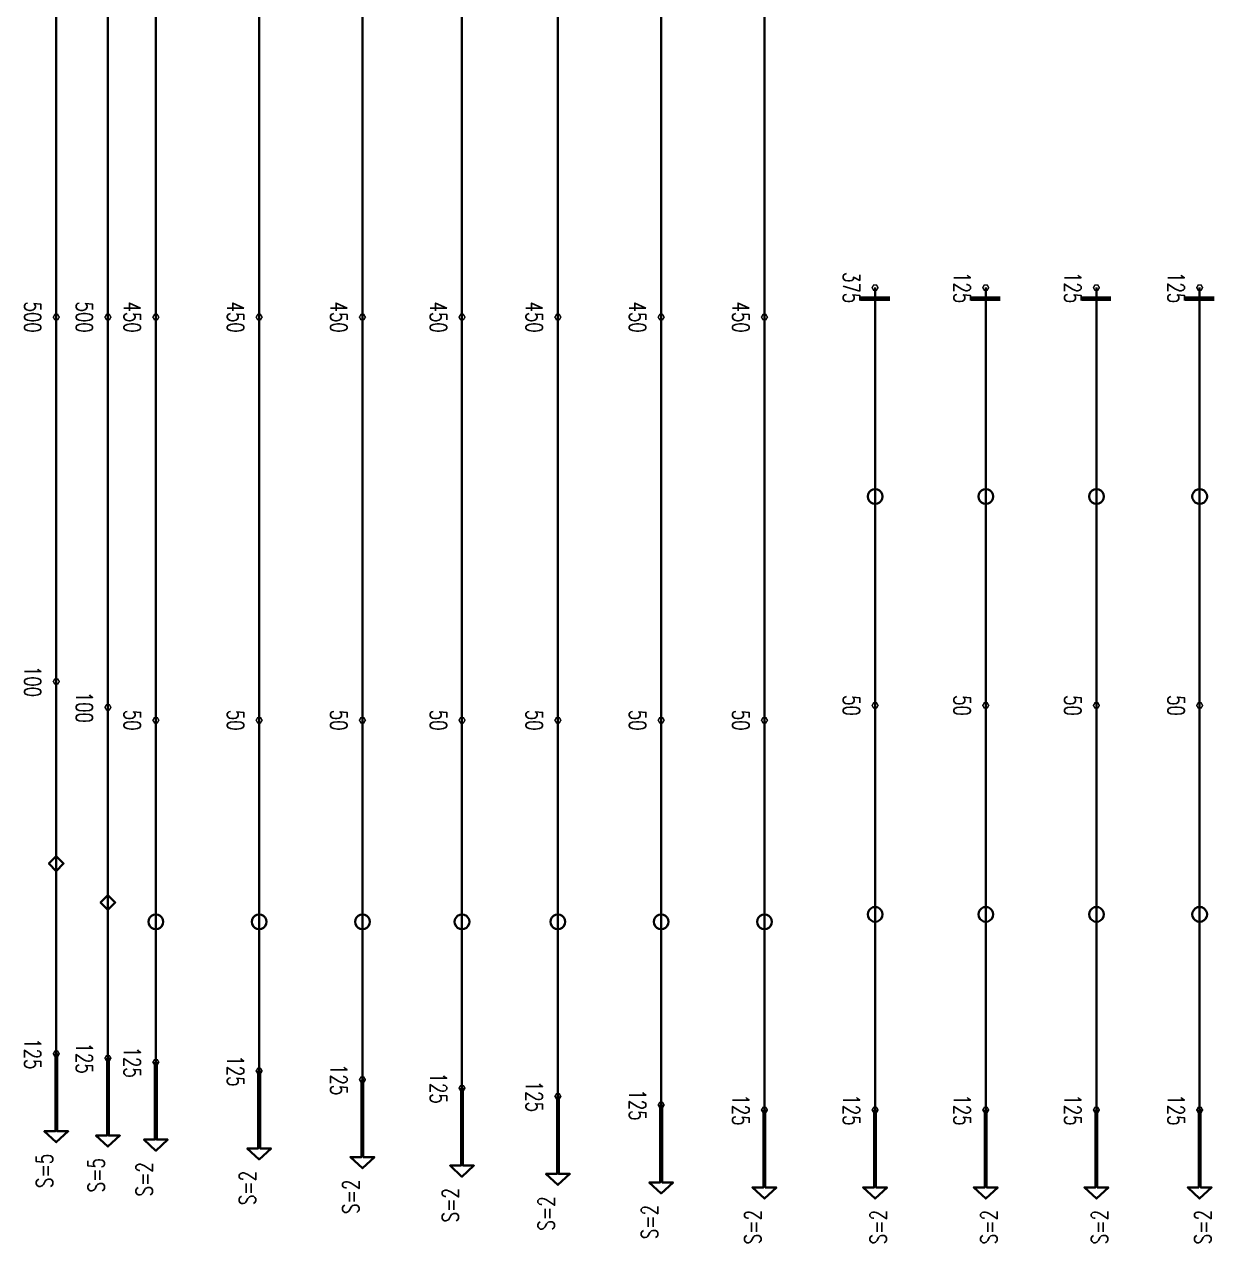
# Model space of a CAD drawing. Header units: millimetres. Extents: x 118516 to 587758, y -25561 to 50684.
# Drawn here: x 508767 to 524930, y 6652 to 23170 of the extents above; entities that cross this region are included whole.
import ezdxf

# ---------------------------------------------------------------- set-up
doc = ezdxf.new("R2010")
doc.units = ezdxf.units.MM
doc.layers.add('Current plane_Column', color=7, linetype='Continuous', true_color=0x4b00ff)
doc.layers.add('NDC_S-TENDON', color=6, linetype='Continuous', lineweight=35)
doc.layers.add('NDC_S_ANNO', color=7, linetype='Continuous', lineweight=20)
doc.styles.add('NDC_ANNO', font='', dxfattribs={"width": 0.8})
doc.styles.get('NDC_ANNO').set_extended_font_data('Dotum')

# ---------------------------------------------------------------- blocks, each defined once
blk = doc.blocks.new('HTB TDY')
at = {"layer": 'NDC_S-TENDON', "linetype": 'Continuous'}
for points, elevation in [([(11590, 10100, 20, 20, 0), (11570, 10135, 20, 20, 0), (11530, 10135, 20, 20, 0), (11510, 10100, 20, 20, 0), (11530, 10065, 20, 20, 0), (11570, 10065, 20, 20, 0)], 3575), ([(11590, 10100, 20, 20, 0), (11570, 10135, 20, 20, 0), (11530, 10135, 20, 20, 0), (11510, 10100, 20, 20, 0), (11530, 10065, 20, 20, 0), (11570, 10065, 20, 20, 0)], 3575), ([(13090, 10100, 20, 20, 0), (13070, 10135, 20, 20, 0), (13030, 10135, 20, 20, 0), (13010, 10100, 20, 20, 0), (13030, 10065, 20, 20, 0), (13070, 10065, 20, 20, 0)], 3575), ([(13090, 10100, 20, 20, 0), (13070, 10135, 20, 20, 0), (13030, 10135, 20, 20, 0), (13010, 10100, 20, 20, 0), (13030, 10065, 20, 20, 0), (13070, 10065, 20, 20, 0)], 3575), ([(14590, 10100, 20, 20, 0), (14570, 10135, 20, 20, 0), (14530, 10135, 20, 20, 0), (14510, 10100, 20, 20, 0), (14530, 10065, 20, 20, 0), (14570, 10065, 20, 20, 0)], 3568), ([(14590, 10100, 20, 20, 0), (14570, 10135, 20, 20, 0), (14530, 10135, 20, 20, 0), (14510, 10100, 20, 20, 0), (14530, 10065, 20, 20, 0), (14570, 10065, 20, 20, 0)], 3568), ([(15990, 10100, 20, 20, 0), (15970, 10135, 20, 20, 0), (15930, 10135, 20, 20, 0), (15910, 10100, 20, 20, 0), (15930, 10065, 20, 20, 0), (15970, 10065, 20, 20, 0)], 3568), ([(15990, 10100, 20, 20, 0), (15970, 10135, 20, 20, 0), (15930, 10135, 20, 20, 0), (15910, 10100, 20, 20, 0), (15930, 10065, 20, 20, 0), (15970, 10065, 20, 20, 0)], 3568), ([(490, 9700, 20, 20, 0), (470, 9735, 20, 20, 0), (430, 9735, 20, 20, 0), (410, 9700, 20, 20, 0), (430, 9665, 20, 20, 0), (470, 9665, 20, 20, 0)], 3600), ([(490, 9700, 20, 20, 0), (470, 9735, 20, 20, 0), (430, 9735, 20, 20, 0), (410, 9700, 20, 20, 0), (430, 9665, 20, 20, 0), (470, 9665, 20, 20, 0)], 3600), ([(490, 9700, 20, 20, 0), (470, 9735, 20, 20, 0), (430, 9735, 20, 20, 0), (410, 9700, 20, 20, 0), (430, 9665, 20, 20, 0), (470, 9665, 20, 20, 0)], 3600), ([(490, 9700, 20, 20, 0), (470, 9735, 20, 20, 0), (430, 9735, 20, 20, 0), (410, 9700, 20, 20, 0), (430, 9665, 20, 20, 0), (470, 9665, 20, 20, 0)], 3600), ([(1190, 9700, 20, 20, 0), (1170, 9735, 20, 20, 0), (1130, 9735, 20, 20, 0), (1110, 9700, 20, 20, 0), (1130, 9665, 20, 20, 0), (1170, 9665, 20, 20, 0)], 3600), ([(1190, 9700, 20, 20, 0), (1170, 9735, 20, 20, 0), (1130, 9735, 20, 20, 0), (1110, 9700, 20, 20, 0), (1130, 9665, 20, 20, 0), (1170, 9665, 20, 20, 0)], 3600), ([(1190, 9700, 20, 20, 0), (1170, 9735, 20, 20, 0), (1130, 9735, 20, 20, 0), (1110, 9700, 20, 20, 0), (1130, 9665, 20, 20, 0), (1170, 9665, 20, 20, 0)], 3600), ([(1190, 9700, 20, 20, 0), (1170, 9735, 20, 20, 0), (1130, 9735, 20, 20, 0), (1110, 9700, 20, 20, 0), (1130, 9665, 20, 20, 0), (1170, 9665, 20, 20, 0)], 3600), ([(1840, 9700, 20, 20, 0), (1820, 9735, 20, 20, 0), (1780, 9735, 20, 20, 0), (1760, 9700, 20, 20, 0), (1780, 9665, 20, 20, 0), (1820, 9665, 20, 20, 0)], 3650), ([(1840, 9700, 20, 20, 0), (1820, 9735, 20, 20, 0), (1780, 9735, 20, 20, 0), (1760, 9700, 20, 20, 0), (1780, 9665, 20, 20, 0), (1820, 9665, 20, 20, 0)], 3650), ([(1840, 9700, 20, 20, 0), (1820, 9735, 20, 20, 0), (1780, 9735, 20, 20, 0), (1760, 9700, 20, 20, 0), (1780, 9665, 20, 20, 0), (1820, 9665, 20, 20, 0)], 3650), ([(1840, 9700, 20, 20, 0), (1820, 9735, 20, 20, 0), (1780, 9735, 20, 20, 0), (1760, 9700, 20, 20, 0), (1780, 9665, 20, 20, 0), (1820, 9665, 20, 20, 0)], 3650), ([(3240, 9700, 20, 20, 0), (3220, 9735, 20, 20, 0), (3180, 9735, 20, 20, 0), (3160, 9700, 20, 20, 0), (3180, 9665, 20, 20, 0), (3220, 9665, 20, 20, 0)], 3650), ([(3240, 9700, 20, 20, 0), (3220, 9735, 20, 20, 0), (3180, 9735, 20, 20, 0), (3160, 9700, 20, 20, 0), (3180, 9665, 20, 20, 0), (3220, 9665, 20, 20, 0)], 3650), ([(3240, 9700, 20, 20, 0), (3220, 9735, 20, 20, 0), (3180, 9735, 20, 20, 0), (3160, 9700, 20, 20, 0), (3180, 9665, 20, 20, 0), (3220, 9665, 20, 20, 0)], 3650), ([(3240, 9700, 20, 20, 0), (3220, 9735, 20, 20, 0), (3180, 9735, 20, 20, 0), (3160, 9700, 20, 20, 0), (3180, 9665, 20, 20, 0), (3220, 9665, 20, 20, 0)], 3650), ([(4640, 9700, 20, 20, 0), (4620, 9735, 20, 20, 0), (4580, 9735, 20, 20, 0), (4560, 9700, 20, 20, 0), (4580, 9665, 20, 20, 0), (4620, 9665, 20, 20, 0)], 3650), ([(4640, 9700, 20, 20, 0), (4620, 9735, 20, 20, 0), (4580, 9735, 20, 20, 0), (4560, 9700, 20, 20, 0), (4580, 9665, 20, 20, 0), (4620, 9665, 20, 20, 0)], 3650), ([(4640, 9700, 20, 20, 0), (4620, 9735, 20, 20, 0), (4580, 9735, 20, 20, 0), (4560, 9700, 20, 20, 0), (4580, 9665, 20, 20, 0), (4620, 9665, 20, 20, 0)], 3650), ([(4640, 9700, 20, 20, 0), (4620, 9735, 20, 20, 0), (4580, 9735, 20, 20, 0), (4560, 9700, 20, 20, 0), (4580, 9665, 20, 20, 0), (4620, 9665, 20, 20, 0)], 3650), ([(5990, 9700, 20, 20, 0), (5970, 9735, 20, 20, 0), (5930, 9735, 20, 20, 0), (5910, 9700, 20, 20, 0), (5930, 9665, 20, 20, 0), (5970, 9665, 20, 20, 0)], 3650), ([(5990, 9700, 20, 20, 0), (5970, 9735, 20, 20, 0), (5930, 9735, 20, 20, 0), (5910, 9700, 20, 20, 0), (5930, 9665, 20, 20, 0), (5970, 9665, 20, 20, 0)], 3650), ([(5990, 9700, 20, 20, 0), (5970, 9735, 20, 20, 0), (5930, 9735, 20, 20, 0), (5910, 9700, 20, 20, 0), (5930, 9665, 20, 20, 0), (5970, 9665, 20, 20, 0)], 3650), ([(5990, 9700, 20, 20, 0), (5970, 9735, 20, 20, 0), (5930, 9735, 20, 20, 0), (5910, 9700, 20, 20, 0), (5930, 9665, 20, 20, 0), (5970, 9665, 20, 20, 0)], 3650), ([(7290, 9700, 20, 20, 0), (7270, 9735, 20, 20, 0), (7230, 9735, 20, 20, 0), (7210, 9700, 20, 20, 0), (7230, 9665, 20, 20, 0), (7270, 9665, 20, 20, 0)], 3650), ([(7290, 9700, 20, 20, 0), (7270, 9735, 20, 20, 0), (7230, 9735, 20, 20, 0), (7210, 9700, 20, 20, 0), (7230, 9665, 20, 20, 0), (7270, 9665, 20, 20, 0)], 3650), ([(7290, 9700, 20, 20, 0), (7270, 9735, 20, 20, 0), (7230, 9735, 20, 20, 0), (7210, 9700, 20, 20, 0), (7230, 9665, 20, 20, 0), (7270, 9665, 20, 20, 0)], 3650), ([(7290, 9700, 20, 20, 0), (7270, 9735, 20, 20, 0), (7230, 9735, 20, 20, 0), (7210, 9700, 20, 20, 0), (7230, 9665, 20, 20, 0), (7270, 9665, 20, 20, 0)], 3650), ([(8690, 9700, 20, 20, 0), (8670, 9735, 20, 20, 0), (8630, 9735, 20, 20, 0), (8610, 9700, 20, 20, 0), (8630, 9665, 20, 20, 0), (8670, 9665, 20, 20, 0)], 3650), ([(8690, 9700, 20, 20, 0), (8670, 9735, 20, 20, 0), (8630, 9735, 20, 20, 0), (8610, 9700, 20, 20, 0), (8630, 9665, 20, 20, 0), (8670, 9665, 20, 20, 0)], 3650), ([(8690, 9700, 20, 20, 0), (8670, 9735, 20, 20, 0), (8630, 9735, 20, 20, 0), (8610, 9700, 20, 20, 0), (8630, 9665, 20, 20, 0), (8670, 9665, 20, 20, 0)], 3650), ([(8690, 9700, 20, 20, 0), (8670, 9735, 20, 20, 0), (8630, 9735, 20, 20, 0), (8610, 9700, 20, 20, 0), (8630, 9665, 20, 20, 0), (8670, 9665, 20, 20, 0)], 3650), ([(10090, 9700, 20, 20, 0), (10070, 9735, 20, 20, 0), (10030, 9735, 20, 20, 0), (10010, 9700, 20, 20, 0), (10030, 9665, 20, 20, 0), (10070, 9665, 20, 20, 0)], 3650), ([(10090, 9700, 20, 20, 0), (10070, 9735, 20, 20, 0), (10030, 9735, 20, 20, 0), (10010, 9700, 20, 20, 0), (10030, 9665, 20, 20, 0), (10070, 9665, 20, 20, 0)], 3650), ([(10090, 9700, 20, 20, 0), (10070, 9735, 20, 20, 0), (10030, 9735, 20, 20, 0), (10010, 9700, 20, 20, 0), (10030, 9665, 20, 20, 0), (10070, 9665, 20, 20, 0)], 3650), ([(10090, 9700, 20, 20, 0), (10070, 9735, 20, 20, 0), (10030, 9735, 20, 20, 0), (10010, 9700, 20, 20, 0), (10030, 9665, 20, 20, 0), (10070, 9665, 20, 20, 0)], 3650), ([(490, 4760, 20, 20, 0), (470, 4795, 20, 20, 0), (430, 4795, 20, 20, 0), (410, 4760, 20, 20, 0), (430, 4725, 20, 20, 0), (470, 4725, 20, 20, 0)], 3200), ([(490, 4760, 20, 20, 0), (470, 4795, 20, 20, 0), (430, 4795, 20, 20, 0), (410, 4760, 20, 20, 0), (430, 4725, 20, 20, 0), (470, 4725, 20, 20, 0)], 3200), ([(11590, 4435, 20, 20, 0), (11570, 4470, 20, 20, 0), (11530, 4470, 20, 20, 0), (11510, 4435, 20, 20, 0), (11530, 4400, 20, 20, 0), (11570, 4400, 20, 20, 0)], 3500), ([(11590, 4435, 20, 20, 0), (11570, 4470, 20, 20, 0), (11530, 4470, 20, 20, 0), (11510, 4435, 20, 20, 0), (11530, 4400, 20, 20, 0), (11570, 4400, 20, 20, 0)], 3500), ([(13090, 4435, 20, 20, 0), (13070, 4470, 20, 20, 0), (13030, 4470, 20, 20, 0), (13010, 4435, 20, 20, 0), (13030, 4400, 20, 20, 0), (13070, 4400, 20, 20, 0)], 3500), ([(13090, 4435, 20, 20, 0), (13070, 4470, 20, 20, 0), (13030, 4470, 20, 20, 0), (13010, 4435, 20, 20, 0), (13030, 4400, 20, 20, 0), (13070, 4400, 20, 20, 0)], 3500), ([(14590, 4435, 20, 20, 0), (14570, 4470, 20, 20, 0), (14530, 4470, 20, 20, 0), (14510, 4435, 20, 20, 0), (14530, 4400, 20, 20, 0), (14570, 4400, 20, 20, 0)], 3492), ([(14590, 4435, 20, 20, 0), (14570, 4470, 20, 20, 0), (14530, 4470, 20, 20, 0), (14510, 4435, 20, 20, 0), (14530, 4400, 20, 20, 0), (14570, 4400, 20, 20, 0)], 3492), ([(15990, 4435, 20, 20, 0), (15970, 4470, 20, 20, 0), (15930, 4470, 20, 20, 0), (15910, 4435, 20, 20, 0), (15930, 4400, 20, 20, 0), (15970, 4400, 20, 20, 0)], 3492), ([(15990, 4435, 20, 20, 0), (15970, 4470, 20, 20, 0), (15930, 4470, 20, 20, 0), (15910, 4435, 20, 20, 0), (15930, 4400, 20, 20, 0), (15970, 4400, 20, 20, 0)], 3492), ([(1190, 4410, 20, 20, 0), (1170, 4445, 20, 20, 0), (1130, 4445, 20, 20, 0), (1110, 4410, 20, 20, 0), (1130, 4375, 20, 20, 0), (1170, 4375, 20, 20, 0)], 3200), ([(1190, 4410, 20, 20, 0), (1170, 4445, 20, 20, 0), (1130, 4445, 20, 20, 0), (1110, 4410, 20, 20, 0), (1130, 4375, 20, 20, 0), (1170, 4375, 20, 20, 0)], 3200), ([(1840, 4235, 20, 20, 0), (1820, 4270, 20, 20, 0), (1780, 4270, 20, 20, 0), (1760, 4235, 20, 20, 0), (1780, 4200, 20, 20, 0), (1820, 4200, 20, 20, 0)], 3500), ([(1840, 4235, 20, 20, 0), (1820, 4270, 20, 20, 0), (1780, 4270, 20, 20, 0), (1760, 4235, 20, 20, 0), (1780, 4200, 20, 20, 0), (1820, 4200, 20, 20, 0)], 3500), ([(3240, 4235, 20, 20, 0), (3220, 4270, 20, 20, 0), (3180, 4270, 20, 20, 0), (3160, 4235, 20, 20, 0), (3180, 4200, 20, 20, 0), (3220, 4200, 20, 20, 0)], 3500), ([(3240, 4235, 20, 20, 0), (3220, 4270, 20, 20, 0), (3180, 4270, 20, 20, 0), (3160, 4235, 20, 20, 0), (3180, 4200, 20, 20, 0), (3220, 4200, 20, 20, 0)], 3500), ([(4640, 4235, 20, 20, 0), (4620, 4270, 20, 20, 0), (4580, 4270, 20, 20, 0), (4560, 4235, 20, 20, 0), (4580, 4200, 20, 20, 0), (4620, 4200, 20, 20, 0)], 3500), ([(4640, 4235, 20, 20, 0), (4620, 4270, 20, 20, 0), (4580, 4270, 20, 20, 0), (4560, 4235, 20, 20, 0), (4580, 4200, 20, 20, 0), (4620, 4200, 20, 20, 0)], 3500), ([(5990, 4235, 20, 20, 0), (5970, 4270, 20, 20, 0), (5930, 4270, 20, 20, 0), (5910, 4235, 20, 20, 0), (5930, 4200, 20, 20, 0), (5970, 4200, 20, 20, 0)], 3500), ([(5990, 4235, 20, 20, 0), (5970, 4270, 20, 20, 0), (5930, 4270, 20, 20, 0), (5910, 4235, 20, 20, 0), (5930, 4200, 20, 20, 0), (5970, 4200, 20, 20, 0)], 3500), ([(7290, 4235, 20, 20, 0), (7270, 4270, 20, 20, 0), (7230, 4270, 20, 20, 0), (7210, 4235, 20, 20, 0), (7230, 4200, 20, 20, 0), (7270, 4200, 20, 20, 0)], 3500), ([(7290, 4235, 20, 20, 0), (7270, 4270, 20, 20, 0), (7230, 4270, 20, 20, 0), (7210, 4235, 20, 20, 0), (7230, 4200, 20, 20, 0), (7270, 4200, 20, 20, 0)], 3500), ([(8690, 4235, 20, 20, 0), (8670, 4270, 20, 20, 0), (8630, 4270, 20, 20, 0), (8610, 4235, 20, 20, 0), (8630, 4200, 20, 20, 0), (8670, 4200, 20, 20, 0)], 3500), ([(8690, 4235, 20, 20, 0), (8670, 4270, 20, 20, 0), (8630, 4270, 20, 20, 0), (8610, 4235, 20, 20, 0), (8630, 4200, 20, 20, 0), (8670, 4200, 20, 20, 0)], 3500), ([(10090, 4235, 20, 20, 0), (10070, 4270, 20, 20, 0), (10030, 4270, 20, 20, 0), (10010, 4235, 20, 20, 0), (10030, 4200, 20, 20, 0), (10070, 4200, 20, 20, 0)], 3500), ([(10090, 4235, 20, 20, 0), (10070, 4270, 20, 20, 0), (10030, 4270, 20, 20, 0), (10010, 4235, 20, 20, 0), (10030, 4200, 20, 20, 0), (10070, 4200, 20, 20, 0)], 3500), ([(490, -288, 20, 20, 0), (470, -253, 20, 20, 0), (430, -253, 20, 20, 0), (410, -288, 20, 20, 0), (430, -323, 20, 20, 0), (470, -323, 20, 20, 0)], 3575), ([(490, -288, 20, 20, 0), (470, -253, 20, 20, 0), (430, -253, 20, 20, 0), (410, -288, 20, 20, 0), (430, -323, 20, 20, 0), (470, -323, 20, 20, 0)], 3575), ([(1190, -347, 20, 20, 0), (1170, -313, 20, 20, 0), (1130, -313, 20, 20, 0), (1110, -347, 20, 20, 0), (1130, -382, 20, 20, 0), (1170, -382, 20, 20, 0)], 3575), ([(1190, -347, 20, 20, 0), (1170, -313, 20, 20, 0), (1130, -313, 20, 20, 0), (1110, -347, 20, 20, 0), (1130, -382, 20, 20, 0), (1170, -382, 20, 20, 0)], 3575), ([(1840, -402, 20, 20, 0), (1820, -368, 20, 20, 0), (1780, -368, 20, 20, 0), (1760, -402, 20, 20, 0), (1780, -437, 20, 20, 0), (1820, -437, 20, 20, 0)], 3575), ([(1840, -402, 20, 20, 0), (1820, -368, 20, 20, 0), (1780, -368, 20, 20, 0), (1760, -402, 20, 20, 0), (1780, -437, 20, 20, 0), (1820, -437, 20, 20, 0)], 3575), ([(3240, -521, 20, 20, 0), (3220, -486, 20, 20, 0), (3180, -486, 20, 20, 0), (3160, -521, 20, 20, 0), (3180, -556, 20, 20, 0), (3220, -556, 20, 20, 0)], 3575), ([(3240, -521, 20, 20, 0), (3220, -486, 20, 20, 0), (3180, -486, 20, 20, 0), (3160, -521, 20, 20, 0), (3180, -556, 20, 20, 0), (3220, -556, 20, 20, 0)], 3575), ([(4640, -639, 20, 20, 0), (4620, -605, 20, 20, 0), (4580, -605, 20, 20, 0), (4560, -639, 20, 20, 0), (4580, -674, 20, 20, 0), (4620, -674, 20, 20, 0)], 3575), ([(4640, -639, 20, 20, 0), (4620, -605, 20, 20, 0), (4580, -605, 20, 20, 0), (4560, -639, 20, 20, 0), (4580, -674, 20, 20, 0), (4620, -674, 20, 20, 0)], 3575), ([(5990, -754, 20, 20, 0), (5970, -719, 20, 20, 0), (5930, -719, 20, 20, 0), (5910, -754, 20, 20, 0), (5930, -788, 20, 20, 0), (5970, -788, 20, 20, 0)], 3575), ([(5990, -754, 20, 20, 0), (5970, -719, 20, 20, 0), (5930, -719, 20, 20, 0), (5910, -754, 20, 20, 0), (5930, -788, 20, 20, 0), (5970, -788, 20, 20, 0)], 3575), ([(7290, -866, 20, 20, 0), (7270, -831, 20, 20, 0), (7230, -831, 20, 20, 0), (7210, -866, 20, 20, 0), (7230, -900, 20, 20, 0), (7270, -900, 20, 20, 0)], 3575), ([(7290, -866, 20, 20, 0), (7270, -831, 20, 20, 0), (7230, -831, 20, 20, 0), (7210, -866, 20, 20, 0), (7230, -900, 20, 20, 0), (7270, -900, 20, 20, 0)], 3575), ([(8690, -982, 20, 20, 0), (8670, -948, 20, 20, 0), (8630, -948, 20, 20, 0), (8610, -982, 20, 20, 0), (8630, -1017, 20, 20, 0), (8670, -1017, 20, 20, 0)], 3575), ([(8690, -982, 20, 20, 0), (8670, -948, 20, 20, 0), (8630, -948, 20, 20, 0), (8610, -982, 20, 20, 0), (8630, -1017, 20, 20, 0), (8670, -1017, 20, 20, 0)], 3575), ([(10090, -1050, 20, 20, 0), (10070, -1015, 20, 20, 0), (10030, -1015, 20, 20, 0), (10010, -1050, 20, 20, 0), (10030, -1085, 20, 20, 0), (10070, -1085, 20, 20, 0)], 3575), ([(10090, -1050, 20, 20, 0), (10070, -1015, 20, 20, 0), (10030, -1015, 20, 20, 0), (10010, -1050, 20, 20, 0), (10030, -1085, 20, 20, 0), (10070, -1085, 20, 20, 0)], 3575), ([(11590, -1050, 20, 20, 0), (11570, -1015, 20, 20, 0), (11530, -1015, 20, 20, 0), (11510, -1050, 20, 20, 0), (11530, -1085, 20, 20, 0), (11570, -1085, 20, 20, 0)], 3575), ([(11590, -1050, 20, 20, 0), (11570, -1015, 20, 20, 0), (11530, -1015, 20, 20, 0), (11510, -1050, 20, 20, 0), (11530, -1085, 20, 20, 0), (11570, -1085, 20, 20, 0)], 3575), ([(13090, -1050, 20, 20, 0), (13070, -1015, 20, 20, 0), (13030, -1015, 20, 20, 0), (13010, -1050, 20, 20, 0), (13030, -1085, 20, 20, 0), (13070, -1085, 20, 20, 0)], 3575), ([(13090, -1050, 20, 20, 0), (13070, -1015, 20, 20, 0), (13030, -1015, 20, 20, 0), (13010, -1050, 20, 20, 0), (13030, -1085, 20, 20, 0), (13070, -1085, 20, 20, 0)], 3575), ([(14590, -1050, 20, 20, 0), (14570, -1015, 20, 20, 0), (14530, -1015, 20, 20, 0), (14510, -1050, 20, 20, 0), (14530, -1085, 20, 20, 0), (14570, -1085, 20, 20, 0)], 3568), ([(14590, -1050, 20, 20, 0), (14570, -1015, 20, 20, 0), (14530, -1015, 20, 20, 0), (14510, -1050, 20, 20, 0), (14530, -1085, 20, 20, 0), (14570, -1085, 20, 20, 0)], 3568), ([(15990, -1050, 20, 20, 0), (15970, -1015, 20, 20, 0), (15930, -1015, 20, 20, 0), (15910, -1050, 20, 20, 0), (15930, -1085, 20, 20, 0), (15970, -1085, 20, 20, 0)], 3568), ([(15990, -1050, 20, 20, 0), (15970, -1015, 20, 20, 0), (15930, -1015, 20, 20, 0), (15910, -1050, 20, 20, 0), (15930, -1085, 20, 20, 0), (15970, -1085, 20, 20, 0)], 3568)]:
    blk.add_lwpolyline(points, format="xyseb", close=True, dxfattribs=dict(at, elevation=elevation))
for points, elevation in [([(11750, 9950, 60, 60, 0), (11350, 9950, 60, 60, 0)], 3575), ([(13250, 9950, 60, 60, 0), (12850, 9950, 60, 60, 0)], 3575), ([(14750, 9950, 60, 60, 0), (14350, 9950, 60, 60, 0)], 3568), ([(16150, 9950, 60, 60, 0), (15750, 9950, 60, 60, 0)], 3568)]:
    blk.add_lwpolyline(points, format="xyseb", dxfattribs=dict(at, elevation=elevation))
for points, elevation in [([(11550, 7167), (11581, 7172), (11609, 7187), (11631, 7209), (11645, 7237), (11650, 7267), (11645, 7298), (11631, 7326), (11609, 7348), (11581, 7363), (11550, 7367), (11519, 7363), (11491, 7348), (11469, 7326), (11455, 7298), (11450, 7267), (11455, 7237), (11469, 7209), (11491, 7187), (11519, 7172), (11550, 7167)], 3532), ([(13050, 7167), (13081, 7172), (13109, 7187), (13131, 7209), (13145, 7237), (13150, 7267), (13145, 7298), (13131, 7326), (13109, 7348), (13081, 7363), (13050, 7367), (13019, 7363), (12991, 7348), (12969, 7326), (12955, 7298), (12950, 7267), (12955, 7237), (12969, 7209), (12991, 7187), (13019, 7172), (13050, 7167)], 3532), ([(14550, 7167), (14581, 7172), (14609, 7187), (14631, 7209), (14645, 7237), (14650, 7267), (14645, 7298), (14631, 7326), (14609, 7348), (14581, 7363), (14550, 7367), (14519, 7363), (14491, 7348), (14469, 7326), (14455, 7298), (14450, 7267), (14455, 7237), (14469, 7209), (14491, 7187), (14519, 7172), (14550, 7167)], 3525), ([(15950, 7167), (15981, 7172), (16009, 7187), (16031, 7209), (16045, 7237), (16050, 7267), (16045, 7298), (16031, 7326), (16009, 7348), (15981, 7363), (15950, 7367), (15919, 7363), (15891, 7348), (15869, 7326), (15855, 7298), (15850, 7267), (15855, 7237), (15869, 7209), (15891, 7187), (15919, 7172), (15950, 7167)], 3525), ([(450, 2190), (550, 2290), (450, 2390), (350, 2290), (450, 2190)], 3362), ([(1150, 1665), (1250, 1765), (1150, 1865), (1050, 1765), (1150, 1665)], 3363), ([(11550, 1502), (11581, 1507), (11609, 1522), (11631, 1544), (11645, 1572), (11650, 1602), (11645, 1633), (11631, 1661), (11609, 1683), (11581, 1698), (11550, 1702), (11519, 1698), (11491, 1683), (11469, 1661), (11455, 1633), (11450, 1602), (11455, 1572), (11469, 1544), (11491, 1522), (11519, 1507), (11550, 1502)], 3532), ([(13050, 1502), (13081, 1507), (13109, 1522), (13131, 1544), (13145, 1572), (13150, 1602), (13145, 1633), (13131, 1661), (13109, 1683), (13081, 1698), (13050, 1702), (13019, 1698), (12991, 1683), (12969, 1661), (12955, 1633), (12950, 1602), (12955, 1572), (12969, 1544), (12991, 1522), (13019, 1507), (13050, 1502)], 3532), ([(14550, 1502), (14581, 1507), (14609, 1522), (14631, 1544), (14645, 1572), (14650, 1602), (14645, 1633), (14631, 1661), (14609, 1683), (14581, 1698), (14550, 1702), (14519, 1698), (14491, 1683), (14469, 1661), (14455, 1633), (14450, 1602), (14455, 1572), (14469, 1544), (14491, 1522), (14519, 1507), (14550, 1502)], 3525), ([(15950, 1502), (15981, 1507), (16009, 1522), (16031, 1544), (16045, 1572), (16050, 1602), (16045, 1633), (16031, 1661), (16009, 1683), (15981, 1698), (15950, 1702), (15919, 1698), (15891, 1683), (15869, 1661), (15855, 1633), (15850, 1602), (15855, 1572), (15869, 1544), (15891, 1522), (15919, 1507), (15950, 1502)], 3525), ([(1800, 1402), (1831, 1407), (1859, 1422), (1881, 1444), (1895, 1472), (1900, 1502), (1895, 1533), (1881, 1561), (1859, 1583), (1831, 1598), (1800, 1602), (1769, 1598), (1741, 1583), (1719, 1561), (1705, 1533), (1700, 1502), (1705, 1472), (1719, 1444), (1741, 1422), (1769, 1407), (1800, 1402)], 3532), ([(3200, 1402), (3231, 1407), (3259, 1422), (3281, 1444), (3295, 1472), (3300, 1502), (3295, 1533), (3281, 1561), (3259, 1583), (3231, 1598), (3200, 1602), (3169, 1598), (3141, 1583), (3119, 1561), (3105, 1533), (3100, 1502), (3105, 1472), (3119, 1444), (3141, 1422), (3169, 1407), (3200, 1402)], 3532), ([(4600, 1402), (4631, 1407), (4659, 1422), (4681, 1444), (4695, 1472), (4700, 1502), (4695, 1533), (4681, 1561), (4659, 1583), (4631, 1598), (4600, 1602), (4569, 1598), (4541, 1583), (4519, 1561), (4505, 1533), (4500, 1502), (4505, 1472), (4519, 1444), (4541, 1422), (4569, 1407), (4600, 1402)], 3532), ([(5950, 1402), (5981, 1407), (6009, 1422), (6031, 1444), (6045, 1472), (6050, 1502), (6045, 1533), (6031, 1561), (6009, 1583), (5981, 1598), (5950, 1602), (5919, 1598), (5891, 1583), (5869, 1561), (5855, 1533), (5850, 1502), (5855, 1472), (5869, 1444), (5891, 1422), (5919, 1407), (5950, 1402)], 3533), ([(7250, 1402), (7281, 1407), (7309, 1422), (7331, 1444), (7345, 1472), (7350, 1502), (7345, 1533), (7331, 1561), (7309, 1583), (7281, 1598), (7250, 1602), (7219, 1598), (7191, 1583), (7169, 1561), (7155, 1533), (7150, 1502), (7155, 1472), (7169, 1444), (7191, 1422), (7219, 1407), (7250, 1402)], 3533), ([(8650, 1402), (8681, 1407), (8709, 1422), (8731, 1444), (8745, 1472), (8750, 1502), (8745, 1533), (8731, 1561), (8709, 1583), (8681, 1598), (8650, 1602), (8619, 1598), (8591, 1583), (8569, 1561), (8555, 1533), (8550, 1502), (8555, 1472), (8569, 1444), (8591, 1422), (8619, 1407), (8650, 1402)], 3533), ([(10050, 1402), (10081, 1407), (10109, 1422), (10131, 1444), (10145, 1472), (10150, 1502), (10145, 1533), (10131, 1561), (10109, 1583), (10081, 1598), (10050, 1602), (10019, 1598), (9991, 1583), (9969, 1561), (9955, 1533), (9950, 1502), (9955, 1472), (9969, 1444), (9991, 1422), (10019, 1407), (10050, 1402)], 3532), ([(438, -288), (438, -1338), (288, -1338), (450, -1488), (612, -1338), (462, -1338), (462, -288)], 3575), ([(1138, -347), (1138, -1397), (988, -1397), (1150, -1547), (1312, -1397), (1162, -1397), (1162, -347)], 3575), ([(1788, -402), (1788, -1452), (1638, -1452), (1800, -1602), (1962, -1452), (1812, -1452), (1812, -402)], 3575), ([(3188, -521), (3188, -1571), (3038, -1571), (3200, -1721), (3362, -1571), (3212, -1571), (3212, -521)], 3575), ([(4588, -639), (4588, -1689), (4438, -1689), (4600, -1839), (4762, -1689), (4612, -1689), (4612, -639)], 3575), ([(5938, -754), (5938, -1804), (5788, -1804), (5950, -1954), (6112, -1804), (5962, -1804), (5962, -754)], 3575), ([(7238, -866), (7238, -1916), (7088, -1916), (7250, -2066), (7412, -1916), (7262, -1916), (7262, -866)], 3575), ([(8638, -982), (8638, -2032), (8488, -2032), (8650, -2182), (8812, -2032), (8662, -2032), (8662, -982)], 3575), ([(10038, -1050), (10038, -2100), (9888, -2100), (10050, -2250), (10212, -2100), (10062, -2100), (10062, -1050)], 3575), ([(11538, -1050), (11538, -2100), (11388, -2100), (11550, -2250), (11712, -2100), (11562, -2100), (11562, -1050)], 3575), ([(13038, -1050), (13038, -2100), (12888, -2100), (13050, -2250), (13212, -2100), (13062, -2100), (13062, -1050)], 3575), ([(14538, -1050), (14538, -2100), (14388, -2100), (14550, -2250), (14712, -2100), (14562, -2100), (14562, -1050)], 3568), ([(15938, -1050), (15938, -2100), (15788, -2100), (15950, -2250), (16112, -2100), (15962, -2100), (15962, -1050)], 3568)]:
    blk.add_lwpolyline(points, close=True, dxfattribs=dict(at, elevation=elevation))
for points in [[(450, 9700, 3600), (450, 10300, 3582), (450, 10900, 3529), (450, 11500, 3440), (450, 12175, 3335), (450, 12850, 3260), (450, 13525, 3215), (450, 14200, 3200), (450, 14875, 3215), (450, 15550, 3260), (450, 16225, 3335), (450, 16900, 3440), (450, 17500, 3529), (450, 18100, 3582), (450, 18700, 3600)], [(1150, 9700, 3600), (1150, 10300, 3582), (1150, 10900, 3529), (1150, 11500, 3440), (1150, 12175, 3335), (1150, 12850, 3260), (1150, 13525, 3215), (1150, 14200, 3200), (1150, 14875, 3215), (1150, 15550, 3260), (1150, 16225, 3335), (1150, 16900, 3440), (1150, 17500, 3529), (1150, 18100, 3582), (1150, 18700, 3600)], [(1800, 9700, 3650), (1800, 10300, 3643), (1800, 10900, 3623), (1800, 11500, 3590), (1800, 12175, 3551), (1800, 12850, 3522), (1800, 13525, 3506), (1800, 14200, 3500), (1800, 14875, 3506), (1800, 15550, 3522), (1800, 16225, 3551), (1800, 16900, 3590), (1800, 17500, 3623), (1800, 18100, 3643), (1800, 18700, 3650)], [(3200, 9700, 3650), (3200, 10300, 3643), (3200, 10900, 3623), (3200, 11500, 3590), (3200, 12175, 3551), (3200, 12850, 3522), (3200, 13525, 3506), (3200, 14200, 3500), (3200, 14875, 3506), (3200, 15550, 3522), (3200, 16225, 3551), (3200, 16900, 3590), (3200, 17500, 3623), (3200, 18100, 3643), (3200, 18700, 3650)], [(4600, 9700, 3650), (4600, 10300, 3643), (4600, 10900, 3623), (4600, 11500, 3590), (4600, 12175, 3551), (4600, 12850, 3522), (4600, 13525, 3506), (4600, 14200, 3500), (4600, 14875, 3506), (4600, 15550, 3522), (4600, 16225, 3551), (4600, 16900, 3590), (4600, 17500, 3623), (4600, 18100, 3643), (4600, 18700, 3650)], [(5950, 9700, 3650), (5950, 10300, 3643), (5950, 10900, 3623), (5950, 11500, 3590), (5950, 12175, 3551), (5950, 12850, 3522), (5950, 13525, 3506), (5950, 14200, 3500), (5950, 14875, 3506), (5950, 15550, 3522), (5950, 16225, 3551), (5950, 16900, 3590), (5950, 17500, 3623), (5950, 18100, 3643), (5950, 18700, 3650)], [(7250, 9700, 3650), (7250, 10300, 3643), (7250, 10900, 3623), (7250, 11500, 3590), (7250, 12175, 3551), (7250, 12850, 3522), (7250, 13525, 3506), (7250, 14200, 3500), (7250, 14875, 3506), (7250, 15550, 3522), (7250, 16225, 3551), (7250, 16900, 3590), (7250, 17500, 3623), (7250, 18100, 3643), (7250, 18700, 3650)], [(8650, 9700, 3650), (8650, 10300, 3643), (8650, 10900, 3623), (8650, 11500, 3590), (8650, 12175, 3551), (8650, 12850, 3522), (8650, 13525, 3506), (8650, 14200, 3500), (8650, 14875, 3506), (8650, 15550, 3522), (8650, 16225, 3551), (8650, 16900, 3590), (8650, 17500, 3623), (8650, 18100, 3643), (8650, 18700, 3650)], [(10050, 9700, 3650), (10050, 10300, 3643), (10050, 10900, 3623), (10050, 11500, 3590), (10050, 12175, 3551), (10050, 12850, 3522), (10050, 13525, 3506), (10050, 14200, 3500), (10050, 14875, 3506), (10050, 15550, 3522), (10050, 16225, 3551), (10050, 16900, 3590), (10050, 17500, 3623), (10050, 18100, 3643), (10050, 18700, 3650)], [(11550, -1050, 0), (11550, -475, 3572), (11550, 281, 3562), (11550, 1036, 3545), (11550, 2169, 3520), (11550, 3302, 3505), (11550, 4435, 3500), (11550, 5568, 3505), (11550, 6701, 3520), (11550, 7834, 3545), (11550, 8589, 3562), (11550, 9345, 3572), (11550, 10100, 3575)], [(13050, -1050, 0), (13050, -475, 3572), (13050, 281, 3562), (13050, 1036, 3545), (13050, 2169, 3520), (13050, 3302, 3505), (13050, 4435, 3500), (13050, 5568, 3505), (13050, 6701, 3520), (13050, 7834, 3545), (13050, 8589, 3562), (13050, 9345, 3572), (13050, 10100, 3575)], [(14550, -1050, -8), (14550, -475, 3564), (14550, 281, 3554), (14550, 1036, 3538), (14550, 2169, 3512), (14550, 3302, 3498), (14550, 4435, 3492), (14550, 5568, 3498), (14550, 6701, 3512), (14550, 7834, 3538), (14550, 8589, 3554), (14550, 9345, 3564), (14550, 10100, 3568)], [(15950, -1050, -8), (15950, -475, 3564), (15950, 281, 3554), (15950, 1036, 3538), (15950, 2169, 3512), (15950, 3302, 3498), (15950, 4435, 3492), (15950, 5568, 3498), (15950, 6701, 3512), (15950, 7834, 3538), (15950, 8589, 3554), (15950, 9345, 3564), (15950, 10100, 3568)], [(450, -288, 3561), (450, 479, 3558), (450, 1137, 3508), (450, 1796, 3425), (450, 2784, 3300), (450, 3772, 3225), (450, 4760, 3200), (450, 5748, 3227), (450, 6736, 3307), (450, 7724, 3440), (450, 8383, 3529), (450, 9041, 3582), (450, 9700, 3600)], [(1150, -347, 3559), (1150, -175, 3558), (1150, 531, 3508), (1150, 1236, 3425), (1150, 2294, 3300), (1150, 3352, 3225), (1150, 4410, 3200), (1150, 5468, 3227), (1150, 6526, 3307), (1150, 7584, 3440), (1150, 8289, 3529), (1150, 8995, 3582), (1150, 9700, 3600)], [(1800, -402, 3570), (1800, -501, 3572), (1800, 227, 3562), (1800, 956, 3545), (1800, 2049, 3520), (1800, 3142, 3505), (1800, 4235, 3500), (1800, 5328, 3510), (1800, 6421, 3540), (1800, 7514, 3590), (1800, 8243, 3623), (1800, 8971, 3643), (1800, 9700, 3650)], [(3200, -521, 3572), (3200, -501, 3572), (3200, 227, 3562), (3200, 956, 3545), (3200, 2049, 3520), (3200, 3142, 3505), (3200, 4235, 3500), (3200, 5328, 3510), (3200, 6421, 3540), (3200, 7514, 3590), (3200, 8243, 3623), (3200, 8971, 3643), (3200, 9700, 3650)], [(4600, -639, 3572), (4600, -501, 3572), (4600, 227, 3562), (4600, 956, 3545), (4600, 2049, 3520), (4600, 3142, 3505), (4600, 4235, 3500), (4600, 5328, 3510), (4600, 6421, 3540), (4600, 7514, 3590), (4600, 8243, 3623), (4600, 8971, 3643), (4600, 9700, 3650)], [(5950, -754, 3573), (5950, -501, 3572), (5950, 227, 3562), (5950, 956, 3545), (5950, 2049, 3520), (5950, 3142, 3505), (5950, 4235, 3500), (5950, 5328, 3510), (5950, 6421, 3540), (5950, 7514, 3590), (5950, 8243, 3623), (5950, 8971, 3643), (5950, 9700, 3650)], [(7250, -866, 3573), (7250, -501, 3572), (7250, 227, 3562), (7250, 956, 3545), (7250, 2049, 3520), (7250, 3142, 3505), (7250, 4235, 3500), (7250, 5328, 3510), (7250, 6421, 3540), (7250, 7514, 3590), (7250, 8243, 3623), (7250, 8971, 3643), (7250, 9700, 3650)], [(8650, -982, 3574), (8650, -501, 3572), (8650, 227, 3562), (8650, 956, 3545), (8650, 2049, 3520), (8650, 3142, 3505), (8650, 4235, 3500), (8650, 5328, 3510), (8650, 6421, 3540), (8650, 7514, 3590), (8650, 8243, 3623), (8650, 8971, 3643), (8650, 9700, 3650)], [(10050, -1050, 0), (10050, -501, 3572), (10050, 227, 3562), (10050, 956, 3545), (10050, 2049, 3520), (10050, 3142, 3505), (10050, 4235, 3500), (10050, 5328, 3510), (10050, 6421, 3540), (10050, 7514, 3590), (10050, 8243, 3623), (10050, 8971, 3643), (10050, 9700, 3650)]]:
    blk.add_polyline3d(points, dxfattribs=at)
at = {"layer": 'NDC_S_ANNO', "linetype": 'Continuous', "char_height": 225, "attachment_point": 5, "line_spacing_factor": 0.75, "style": 'NDC_ANNO'}
for s, insert, rotation in [('\\FSTANDARD.shx;375', (11230, 10100, 3575), 270), ('\\FSTANDARD.shx;125', (12730, 10100, 3575), 270), ('\\FSTANDARD.shx;125', (14230, 10100, 3568), 270), ('\\FSTANDARD.shx;125', (15630, 10100, 3568), 270), ('\\FSTANDARD.shx;500', (130, 9700, 3600), 269.9996), ('\\FSTANDARD.shx;500', (830, 9700, 3600), 269.9996), ('\\FSTANDARD.shx;450', (1480, 9700, 3650), 269.9996), ('\\FSTANDARD.shx;450', (2880, 9700, 3650), 269.9996), ('\\FSTANDARD.shx;450', (4280, 9700, 3650), 269.9996), ('\\FSTANDARD.shx;450', (5630, 9700, 3650), 269.9996), ('\\FSTANDARD.shx;450', (6930, 9700, 3650), 269.9996), ('\\FSTANDARD.shx;450', (8330, 9700, 3650), 269.9996), ('\\FSTANDARD.shx;450', (9730, 9700, 3650), 269.9996), ('\\FSTANDARD.shx;100', (130, 4760, 3200), 270), ('\\FSTANDARD.shx;100', (830, 4410, 3200), 269.9995), ('\\FSTANDARD.shx;50', (11230, 4435, 3500), 270), ('\\FSTANDARD.shx;50', (12730, 4435, 3500), 270), ('\\FSTANDARD.shx;50', (14230, 4435, 3492), 270), ('\\FSTANDARD.shx;50', (15630, 4435, 3492), 270), ('\\FSTANDARD.shx;50', (1480, 4235, 3500), 269.9993), ('\\FSTANDARD.shx;50', (2880, 4235, 3500), 269.9993), ('\\FSTANDARD.shx;50', (4280, 4235, 3500), 269.9993), ('\\FSTANDARD.shx;50', (5630, 4235, 3500), 269.9993), ('\\FSTANDARD.shx;50', (6930, 4235, 3500), 269.9993), ('\\FSTANDARD.shx;50', (8330, 4235, 3500), 269.9993), ('\\FSTANDARD.shx;50', (9730, 4235, 3500), 269.9993), ('\\FSTANDARD.shx;125', (130, -288, 3561), 270), ('\\FSTANDARD.shx;125', (830, -347, 3559), 269.9995), ('\\FSTANDARD.shx;125', (1480, -402, 3570), 269.9993), ('\\FSTANDARD.shx;125', (2880, -521, 3572), 269.9993), ('\\FSTANDARD.shx;125', (4280, -639, 3572), 269.9993), ('\\FSTANDARD.shx;125', (5630, -754, 3573), 269.9993), ('\\FSTANDARD.shx;125', (6930, -866, 3573), 269.9993), ('\\FSTANDARD.shx;125', (8330, -982, 3574), 269.9993), ('\\FSTANDARD.shx;125', (9730, -1050), 269.9993), ('\\FSTANDARD.shx;125', (11230, -1050), 270), ('\\FSTANDARD.shx;125', (12730, -1050), 270), ('\\FSTANDARD.shx;125', (14230, -1050, -8), 270), ('\\FSTANDARD.shx;125', (15630, -1050, -8), 270), ('\\FSTANDARD.shx;S=5', (292, -1876, 3686), 90), ('\\FSTANDARD.shx;S=5', (992, -1935, 3684), 89.9995), ('\\FSTANDARD.shx;S=2', (1642, -1990, 3695), 89.9993), ('\\FSTANDARD.shx;S=2', (3042, -2108, 3697), 89.9993), ('\\FSTANDARD.shx;S=2', (4442, -2227, 3697), 89.9993), ('\\FSTANDARD.shx;S=2', (5792, -2341, 3698), 89.9993), ('\\FSTANDARD.shx;S=2', (7092, -2453, 3698), 89.9993), ('\\FSTANDARD.shx;S=2', (8492, -2570, 3699), 89.9993), ('\\FSTANDARD.shx;S=2', (9892, -2638, 125), 89.9993), ('\\FSTANDARD.shx;S=2', (11593, -2638, 125), 90), ('\\FSTANDARD.shx;S=2', (13093, -2638, 125), 90), ('\\FSTANDARD.shx;S=2', (14593, -2638, 118), 90), ('\\FSTANDARD.shx;S=2', (15993, -2638, 118), 90)]:
    blk.add_mtext(s, dxfattribs=dict(at, insert=insert, rotation=rotation))

msp = doc.modelspace()

# ---------------------------------------------------------------- block references
at = {"layer": 'Current plane_Column'}
msp.add_blockref('HTB TDY', (508750, 9500), dxfattribs=at)

doc.saveas('drawing.dxf')
